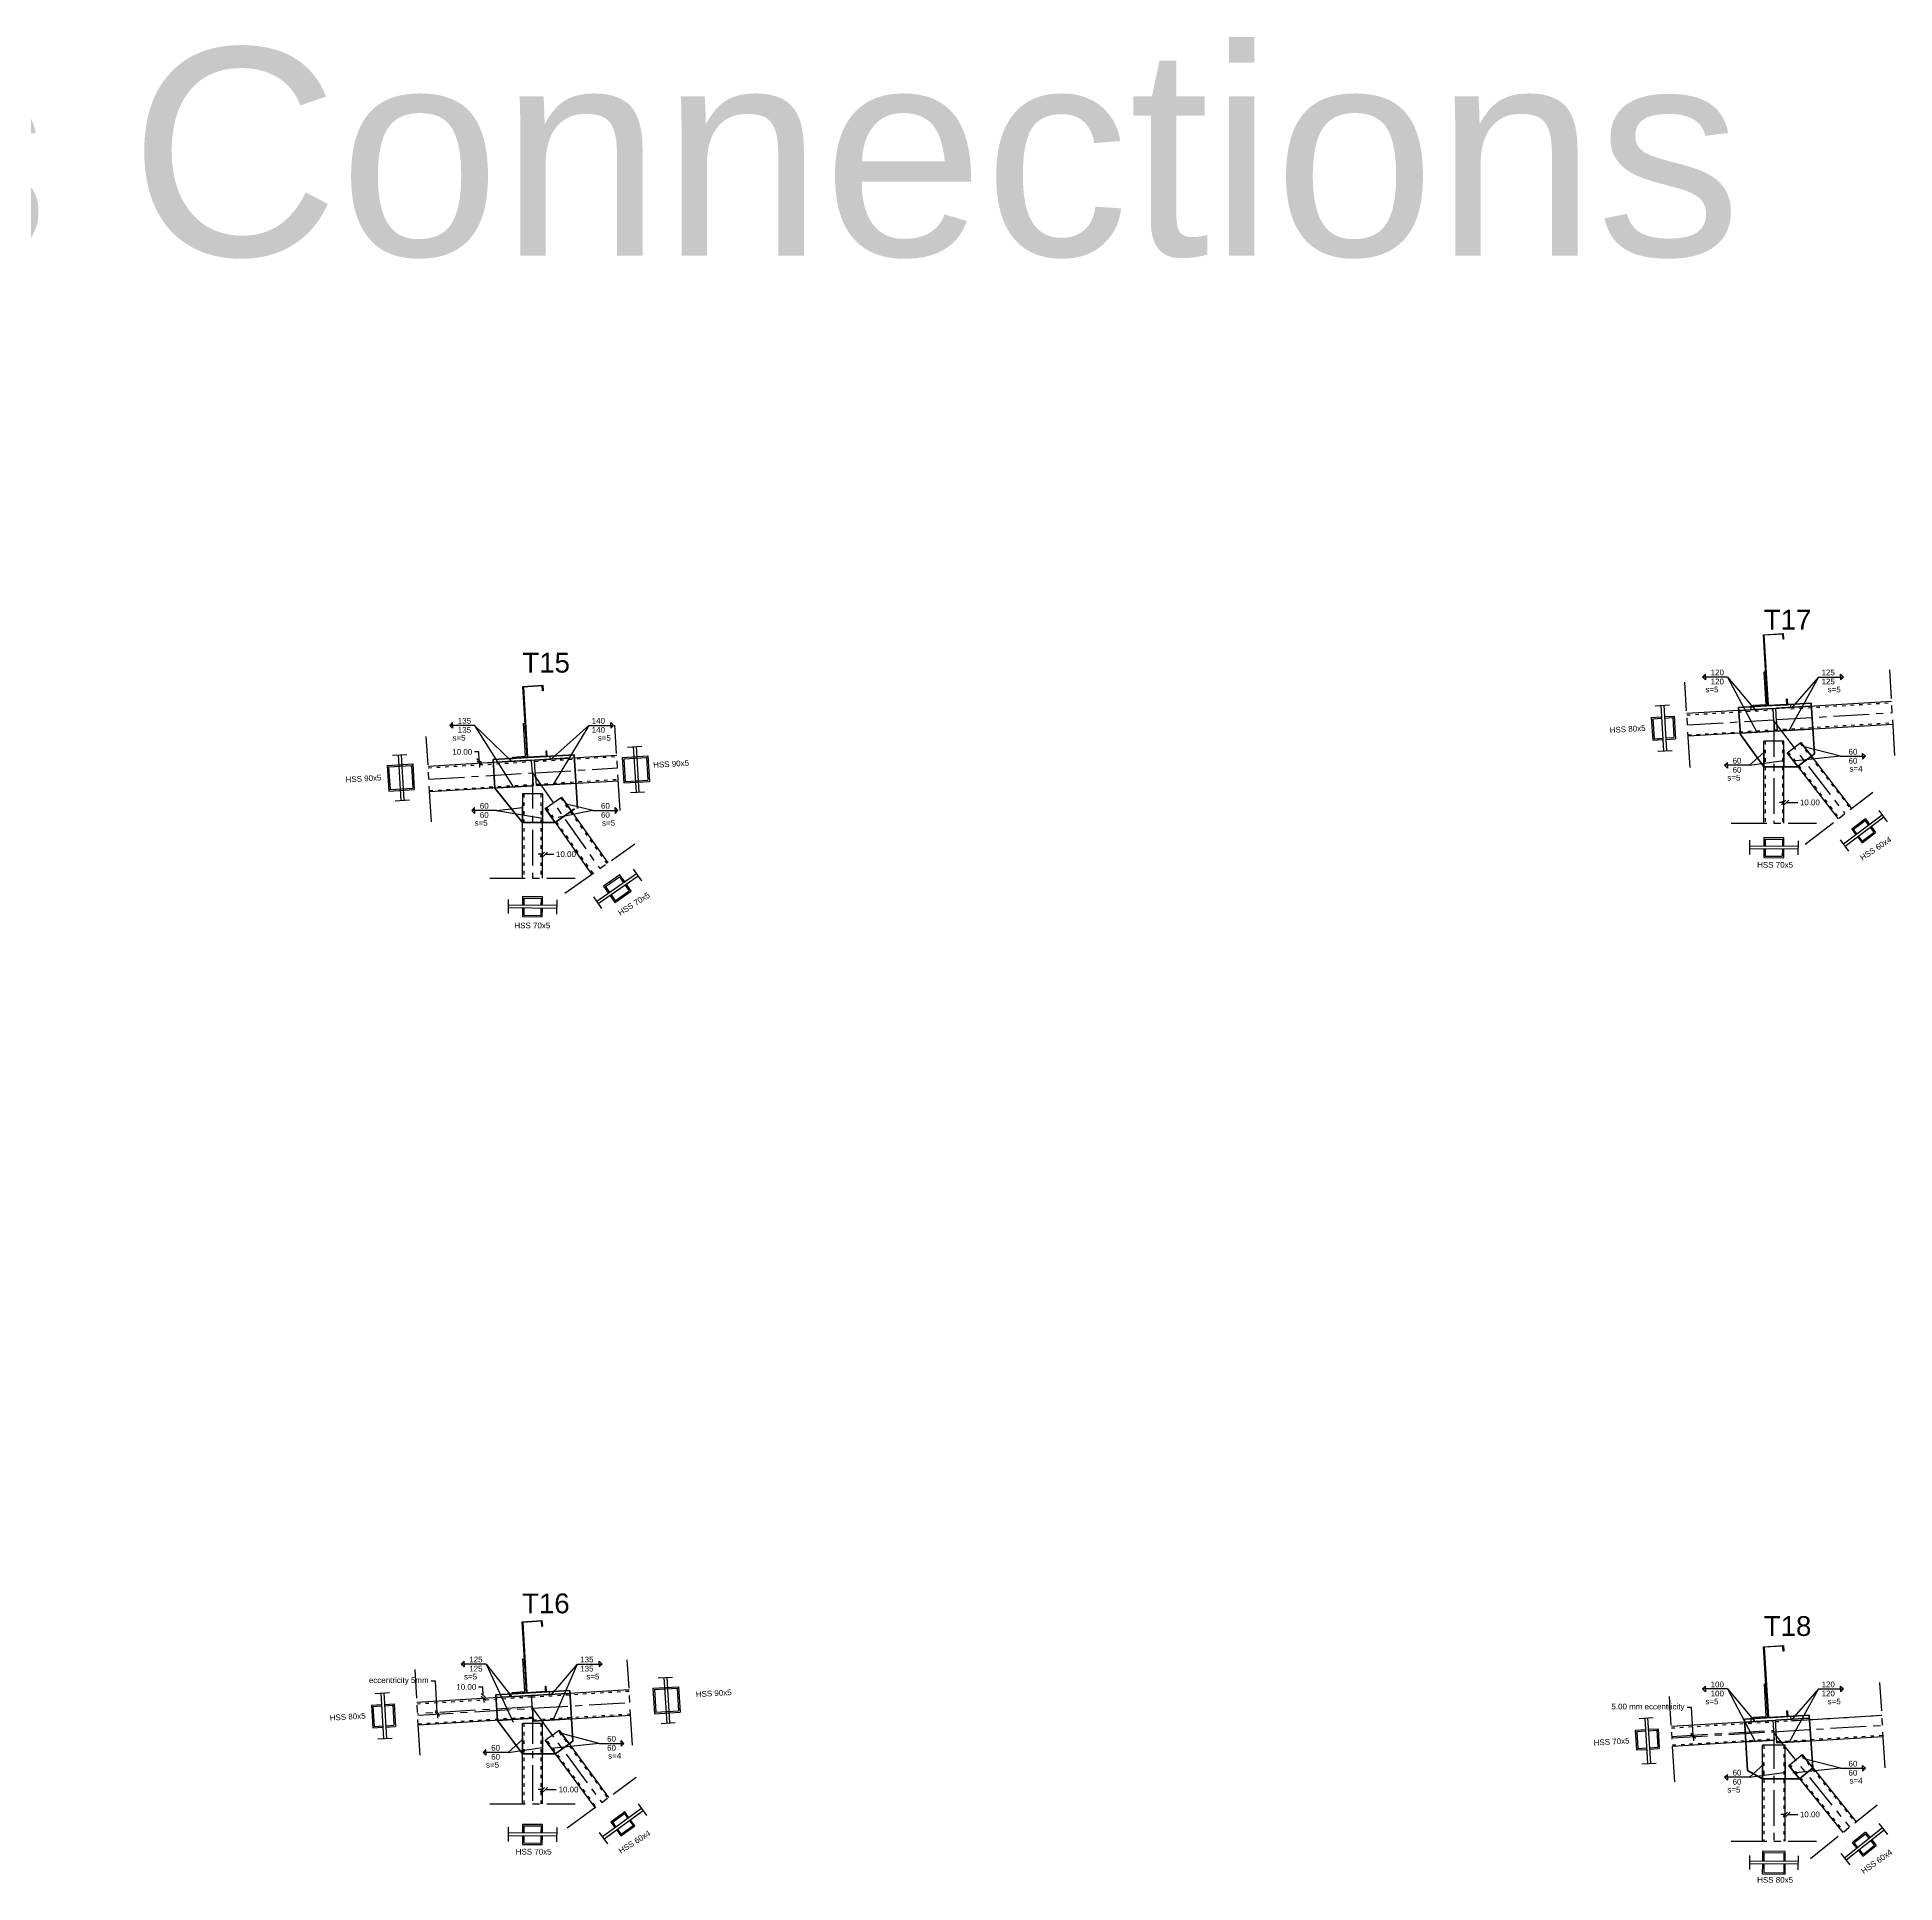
# Model space of a CAD drawing. Header units: inches. Extents: x -15 to 1885144, y -42615 to 866270.
# Drawn here: x 864893 to 871412, y 71194 to 77669 of the extents above; entities that cross this region are included whole.
import ezdxf

# ---------------------------------------------------------------- set-up
doc = ezdxf.new("R2010")
doc.units = ezdxf.units.IN
doc.header["$LTSCALE"] = 100
doc.header["$MEASUREMENT"] = 0
doc.linetypes.add('CENTER', pattern=[2, 1.25, -0.25, 0.25, -0.25])
doc.linetypes.add('dash line', pattern=[30, 12, -18])
for name, color, linetype in [('bolt', 1, 'Continuous'), ('sections', 3, 'Continuous'), ('sections Dimensions', 6, 'Continuous'), ('text', 3, 'Continuous')]:
    doc.layers.add(name, color=color, linetype=linetype)
doc.layers.add('gusset plate', color=1, linetype='Continuous', lineweight=35)
doc.layers.add('weld', color=2, linetype='Continuous', lineweight=35)
doc.styles.get("Standard").update_dxf_attribs({"font": 'arial.ttf'})
doc.dimstyles.new('connections', dxfattribs={"dimtxt": 20, "dimasz": 15, "dimexe": 0.0625, "dimexo": 0.0625, "dimgap": 10, "dimtad": 0, "dimtih": 1, "dimtoh": 1, "dimzin": 0, "dimdsep": 46, "dimtxsty": 'Standard', "dimblk": 'OBLIQUE', "dimcen": 0.09, "dimse1": 1, "dimse2": 1, "dimclrd": 256, "dimclre": 256, "dimclrt": 256, "dimadec": 0, "dimazin": 0, "dimtfac": 1, "dimtofl": 0, "dimtmove": 0, "dimatfit": 3, "dimfxl": 1, "dimtfillclr": 256, "dimtolj": 1, "dimtzin": 0, "dimlwe": -1, "dimarcsym": 0})

# ---------------------------------------------------------------- blocks, each defined once
blk = doc.blocks.new('_Oblique')
at = {"color": 0, "linetype": 'ByBlock', "lineweight": -2}
blk.add_line((-0.5, -0.5), (0.5, 0.5), dxfattribs=at)
blk = doc.blocks.new('*D634')
at = {"layer": 'Defpoints', "color": 0, "linetype": 'CENTER', "transparency": 16777216}
for p in [(866444.6, 75131.7), (866493.2, 75134.7), (866493.8, 75124.7)]:
    blk.add_point(p, dxfattribs=at)
at = {"layer": 'sections Dimensions', "lineweight": -2, "transparency": 16777216}
for p, q in [((866442.8, 75161.7), (866427.8, 75161.7)), ((866444.6, 75131.7), (866442.8, 75161.7)), ((866445.2, 75121.8), (866446, 75106.8))]:
    blk.add_line(p, q, dxfattribs=at)
at = {"layer": 'sections Dimensions', "linetype": 'CENTER', "lineweight": -2, "transparency": 16777216, "xscale": 15, "yscale": 15, "zscale": 15}
for p, rotation in [((866444.6, 75131.7), 273.4336303623423), ((866445.2, 75121.8), 93.43363036234233)]:
    blk.add_blockref('_Oblique', p, dxfattribs=dict(at, rotation=rotation))
at = {"layer": 'sections Dimensions', "linetype": 'CENTER', "transparency": 16777216, "insert": (866385, 75161.7), "char_height": 20, "attachment_point": 5}
blk.add_mtext('\\A1;10.00', dxfattribs=at)
blk = doc.blocks.new('*D635')
at = {"layer": 'Defpoints', "color": 0, "linetype": 'dash line', "transparency": 16777216}
for p in [(866666.2, 74963.2), (866676.2, 74963.2), (866666.2, 74802.8)]:
    blk.add_point(p, dxfattribs=at)
at = {"layer": 'sections Dimensions', "lineweight": -2, "transparency": 16777216}
for p, q in [((866666.2, 74802.8), (866651.2, 74802.8)), ((866676.2, 74802.8), (866706.2, 74802.8))]:
    blk.add_line(p, q, dxfattribs=at)
at = {"layer": 'sections Dimensions', "linetype": 'dash line', "lineweight": -2, "transparency": 16777216, "xscale": 15, "yscale": 15, "zscale": 15}
blk.add_blockref('_Oblique', (866666.2, 74802.8), dxfattribs=at)
at = {"layer": 'sections Dimensions', "linetype": 'dash line', "lineweight": -2, "transparency": 16777216, "xscale": 15, "yscale": 15, "zscale": 15, "rotation": 180}
blk.add_blockref('_Oblique', (866676.2, 74802.8), dxfattribs=at)
at = {"layer": 'sections Dimensions', "linetype": 'dash line', "transparency": 16777216, "insert": (866749, 74802.8), "char_height": 20, "attachment_point": 5}
blk.add_mtext('\\A1;10.00', dxfattribs=at)
blk = doc.blocks.new('*D637')
at = {"layer": 'Defpoints', "color": 0, "linetype": 'CENTER', "transparency": 16777216}
for p in [(866458.8, 71851), (866503.2, 71853.7), (866503.8, 71843.7)]:
    blk.add_point(p, dxfattribs=at)
at = {"layer": 'sections Dimensions', "lineweight": -2, "transparency": 16777216}
for p, q in [((866457, 71881), (866442, 71881)), ((866458.8, 71851), (866457, 71881)), ((866459.4, 71841), (866460.3, 71826.1))]:
    blk.add_line(p, q, dxfattribs=at)
at = {"layer": 'sections Dimensions', "linetype": 'CENTER', "lineweight": -2, "transparency": 16777216, "xscale": 15, "yscale": 15, "zscale": 15}
for p, rotation in [((866458.8, 71851), 273.4336535298679), ((866459.4, 71841), 93.43365352986785)]:
    blk.add_blockref('_Oblique', p, dxfattribs=dict(at, rotation=rotation))
at = {"layer": 'sections Dimensions', "linetype": 'CENTER', "transparency": 16777216, "insert": (866399.2, 71881), "char_height": 20, "attachment_point": 5}
blk.add_mtext('\\A1;10.00', dxfattribs=at)
blk = doc.blocks.new('*D636')
at = {"layer": 'Defpoints', "color": 0, "linetype": 'dash line', "transparency": 16777216}
for p in [(866666.2, 71682.4), (866676.2, 71694.4), (866666.2, 71521.2)]:
    blk.add_point(p, dxfattribs=at)
at = {"layer": 'sections Dimensions', "lineweight": -2, "transparency": 16777216}
for p, q in [((866666.2, 71521.2), (866651.2, 71521.2)), ((866676.2, 71521.2), (866715.1, 71521.2))]:
    blk.add_line(p, q, dxfattribs=at)
at = {"layer": 'sections Dimensions', "linetype": 'dash line', "lineweight": -2, "transparency": 16777216, "xscale": 15, "yscale": 15, "zscale": 15}
blk.add_blockref('_Oblique', (866666.2, 71521.2), dxfattribs=at)
at = {"layer": 'sections Dimensions', "linetype": 'dash line', "lineweight": -2, "transparency": 16777216, "xscale": 15, "yscale": 15, "zscale": 15, "rotation": 180}
blk.add_blockref('_Oblique', (866676.2, 71521.2), dxfattribs=at)
at = {"layer": 'sections Dimensions', "linetype": 'dash line', "transparency": 16777216, "insert": (866757.9, 71521.2), "char_height": 20, "attachment_point": 5}
blk.add_mtext('\\A1;10.00', dxfattribs=at)
blk = doc.blocks.new('*D639')
at = {"layer": 'Defpoints', "color": 0, "linetype": 'dash line', "transparency": 16777216}
for p in [(866292.5, 71790.9), (866292.8, 71786), (866297.3, 71791.2)]:
    blk.add_point(p, dxfattribs=at)
at = {"layer": 'sections Dimensions', "lineweight": -2, "transparency": 16777216}
for p, q in [((866290.7, 71902), (866275.7, 71902)), ((866297.3, 71791.2), (866290.7, 71902)), ((866297.6, 71786.2), (866298.5, 71771.3))]:
    blk.add_line(p, q, dxfattribs=at)
at = {"layer": 'sections Dimensions', "linetype": 'dash line', "lineweight": -2, "transparency": 16777216, "xscale": 15, "yscale": 15, "zscale": 15}
for p, rotation in [((866297.3, 71791.2), 273.4336238479337), ((866297.6, 71786.2), 93.43362384793369)]:
    blk.add_blockref('_Oblique', p, dxfattribs=dict(at, rotation=rotation))
at = {"layer": 'sections Dimensions', "linetype": 'dash line', "transparency": 16777216, "insert": (866162.3, 71902), "char_height": 20, "attachment_point": 5}
blk.add_mtext('\\A1;eccentricity 5mm', dxfattribs=at)
blk = doc.blocks.new('*D640')
at = {"layer": 'Defpoints', "color": 0, "linetype": 'dash line', "transparency": 16777216}
for p in [(871022.4, 75145.7), (871032.4, 75157.7), (871022.4, 74984.5)]:
    blk.add_point(p, dxfattribs=at)
at = {"layer": 'sections Dimensions', "lineweight": -2, "transparency": 16777216}
for p, q in [((871022.4, 74984.5), (871007.4, 74984.5)), ((871032.4, 74984.5), (871071.3, 74984.5))]:
    blk.add_line(p, q, dxfattribs=at)
at = {"layer": 'sections Dimensions', "linetype": 'dash line', "lineweight": -2, "transparency": 16777216, "xscale": 15, "yscale": 15, "zscale": 15}
blk.add_blockref('_Oblique', (871022.4, 74984.5), dxfattribs=at)
at = {"layer": 'sections Dimensions', "linetype": 'dash line', "lineweight": -2, "transparency": 16777216, "xscale": 15, "yscale": 15, "zscale": 15, "rotation": 180}
blk.add_blockref('_Oblique', (871032.4, 74984.5), dxfattribs=at)
at = {"layer": 'sections Dimensions', "linetype": 'dash line', "transparency": 16777216, "insert": (871114, 74984.5), "char_height": 20, "attachment_point": 5}
blk.add_mtext('\\A1;10.00', dxfattribs=at)
blk = doc.blocks.new('*D641')
at = {"layer": 'Defpoints', "color": 0, "linetype": 'dash line', "transparency": 16777216}
for p in [(871027.4, 71595.2), (871037.4, 71604.8), (871027.4, 71434)]:
    blk.add_point(p, dxfattribs=at)
at = {"layer": 'sections Dimensions', "lineweight": -2, "transparency": 16777216}
for p, q in [((871027.4, 71434), (871012.4, 71434)), ((871037.4, 71434), (871071.3, 71434))]:
    blk.add_line(p, q, dxfattribs=at)
at = {"layer": 'sections Dimensions', "linetype": 'dash line', "lineweight": -2, "transparency": 16777216, "xscale": 15, "yscale": 15, "zscale": 15}
blk.add_blockref('_Oblique', (871027.4, 71434), dxfattribs=at)
at = {"layer": 'sections Dimensions', "linetype": 'dash line', "lineweight": -2, "transparency": 16777216, "xscale": 15, "yscale": 15, "zscale": 15, "rotation": 180}
blk.add_blockref('_Oblique', (871037.4, 71434), dxfattribs=at)
at = {"layer": 'sections Dimensions', "linetype": 'dash line', "transparency": 16777216, "insert": (871114, 71434), "char_height": 20, "attachment_point": 5}
blk.add_mtext('\\A1;10.00', dxfattribs=at)
blk = doc.blocks.new('*D642')
at = {"layer": 'Defpoints', "color": 0, "linetype": 'dash line', "transparency": 16777216}
for p in [(870704, 71712.1), (870606.8, 71706.2), (870607.1, 71701.2)]:
    blk.add_point(p, dxfattribs=at)
at = {"layer": 'sections Dimensions', "lineweight": -2, "transparency": 16777216}
for p, q in [((870698.1, 71809.5), (870683.1, 71809.5)), ((870704, 71712.1), (870698.1, 71809.5)), ((870704.3, 71707.1), (870705.2, 71692.1))]:
    blk.add_line(p, q, dxfattribs=at)
at = {"layer": 'sections Dimensions', "linetype": 'dash line', "lineweight": -2, "transparency": 16777216, "xscale": 15, "yscale": 15, "zscale": 15}
for p, rotation in [((870704, 71712.1), 273.4336303618946), ((870704.3, 71707.1), 93.43363036189454)]:
    blk.add_blockref('_Oblique', p, dxfattribs=dict(at, rotation=rotation))
at = {"layer": 'sections Dimensions', "linetype": 'dash line', "transparency": 16777216, "insert": (870545.7, 71809.5), "char_height": 20, "attachment_point": 5}
blk.add_mtext('\\A1;5.00 mm eccentricity', dxfattribs=at)

msp = doc.modelspace()

# ---------------------------------------------------------------- hatches: boundary and pattern name
at = {"layer": 'bolt', "ltscale": 10}
h = msp.add_hatch(color=256, dxfattribs=at)
h.dxf.hatch_style = 1
h.paths.add_polyline_path([(870959.17, 75433.137), (870954.179, 75432.837), (870954.778, 75422.855), (870959.769, 75423.155)])
h = msp.add_hatch(color=256, dxfattribs=at)
h.dxf.hatch_style = 1
h.paths.add_polyline_path([(866605.82, 75251.621), (866600.829, 75251.322), (866601.428, 75241.34), (866606.419, 75241.639)])
h = msp.add_hatch(color=256, dxfattribs=at)
h.dxf.hatch_style = 1
h.paths.add_polyline_path([(866603.309, 71969.882), (866598.317, 71969.582), (866598.916, 71959.6), (866603.907, 71959.9)])
h = msp.add_hatch(color=256, dxfattribs=at)
h.dxf.hatch_style = 1
h.paths.add_polyline_path([(870959.767, 71882.682), (870954.776, 71882.382), (870955.375, 71872.4), (870960.366, 71872.7)])

# ---------------------------------------------------------------- linework, layer by layer
for p, q in [((870954.179, 75432.837), (870959.17, 75433.137)), ((870954.778, 75422.855), (870959.769, 75423.155)), ((866600.829, 75251.322), (866605.82, 75251.621)), ((866601.428, 75241.34), (866606.419, 75241.639)), ((866598.317, 71969.582), (866603.309, 71969.882)), ((866598.916, 71959.6), (866603.907, 71959.9)), ((870954.776, 71882.382), (870959.767, 71882.682)), ((870955.375, 71872.4), (870960.366, 71872.7))]:
    msp.add_line(p, q, dxfattribs=at)
at = {"layer": 'gusset plate'}
for p, q in [((871118.864, 75332.521), (870863.941, 75317.225)), ((870863.941, 75317.225), (870870.141, 75222.426)), ((871130.66, 75154.712), (871118.859, 75332.584)), ((866777.708, 75151.737), (866493.187, 75134.665)), ((866493.187, 75134.665), (866499.176, 75034.845)), ((866789.045, 74962.787), (866777.708, 75151.737)), ((871068.971, 75109.353), (871130.66, 75154.712)), ((866773.651, 75051.313), (866773.683, 75051.854)), ((866710.786, 74914.106), (866779.063, 74962.188)), ((866762.72, 71869.249), (866503.169, 71853.676)), ((866503.169, 71853.676), (866508.559, 71763.837)), ((866773.393, 71691.381), (866762.72, 71869.249)), ((871111.909, 71781.613), (870883.986, 71767.937)), ((866711.782, 71646.08), (866773.393, 71691.381))]:
    msp.add_line(p, q, dxfattribs=at)
at = {"layer": 'gusset plate', "linetype": 'dash line'}
for p, q in [((870952.4, 75109.353), (870870.141, 75222.426)), ((871068.971, 75109.353), (870952.4, 75109.353)), ((866499.176, 75034.845), (866596.239, 74914.106)), ((866710.786, 74914.106), (866596.239, 74914.106)), ((871111.909, 71781.613), (871124.378, 71596.977)), ((866596.239, 71646.08), (866508.559, 71763.837)), ((870883.986, 71767.937), (870894.803, 71587.649)), ((866711.782, 71646.08), (866596.239, 71646.08)), ((870947.4, 71559.312), (870894.803, 71587.649))]:
    msp.add_line(p, q, dxfattribs=at)
at = {"layer": 'gusset plate', "ltscale": 10}
for q in [(871124.378, 71596.977), (870947.4, 71559.312)]:
    msp.add_line((871077.672, 71559.312), q, dxfattribs=at)
at = {"layer": 'sections', "ltscale": 10}
for p, q in [((870950.785, 75572.886), (871020.659, 75577.078)), ((870965.758, 75323.334), (870950.785, 75572.886)), ((871018.783, 75574.962), (870952.901, 75571.009)), ((870952.901, 75571.009), (870967.635, 75325.451)), ((871019.861, 75556.994), (871018.783, 75574.962)), ((871021.857, 75557.114), (871019.861, 75556.994)), ((871020.659, 75577.078), (871021.857, 75557.114)), ((870960.468, 75328.026), (870953.58, 75442.82)), ((866597.435, 75391.37), (866667.31, 75395.562)), ((866612.408, 75141.819), (866597.435, 75391.37)), ((866665.433, 75393.446), (866599.551, 75389.493)), ((866599.551, 75389.493), (866614.285, 75143.935)), ((866666.511, 75375.478), (866665.433, 75393.446)), ((866668.507, 75375.598), (866666.511, 75375.478)), ((866667.31, 75395.562), (866668.507, 75375.598)), ((870915.548, 75325.331), (870960.468, 75328.026)), ((870915.848, 75320.34), (870915.548, 75325.331)), ((870965.758, 75323.334), (870915.848, 75320.34)), ((870983.806, 75324.417), (870965.758, 75323.334)), ((870967.635, 75325.451), (871033.516, 75329.404)), ((871032.438, 75347.371), (871034.435, 75347.491)), ((871033.516, 75329.404), (871032.438, 75347.371)), ((871034.435, 75347.491), (871035.632, 75327.527)), ((866607.118, 75146.51), (866600.23, 75261.304)), ((866679.088, 75165.855), (866681.085, 75165.975)), ((866680.166, 75147.888), (866679.088, 75165.855)), ((866681.085, 75165.975), (866682.283, 75146.011)), ((866562.199, 75143.815), (866607.118, 75146.51)), ((866562.498, 75138.824), (866562.199, 75143.815)), ((866612.408, 75141.819), (866562.498, 75138.824)), ((866630.456, 75142.902), (866612.408, 75141.819)), ((866614.285, 75143.935), (866680.166, 75147.888)), ((866594.924, 72109.631), (866664.798, 72113.823)), ((866609.897, 71860.079), (866594.924, 72109.631)), ((866662.921, 72111.707), (866597.04, 72107.754)), ((866597.04, 72107.754), (866611.773, 71862.196)), ((866663.999, 72093.739), (866662.921, 72111.707)), ((866664.798, 72113.823), (866665.996, 72093.859)), ((866665.996, 72093.859), (866663.999, 72093.739)), ((866604.606, 71864.771), (866597.719, 71979.564)), ((870951.382, 72022.431), (871021.256, 72026.623)), ((870966.355, 71772.879), (870951.382, 72022.431)), ((871019.38, 72024.507), (870953.498, 72020.554)), ((870953.498, 72020.554), (870968.232, 71774.996)), ((871020.458, 72006.539), (871019.38, 72024.507)), ((871022.454, 72006.659), (871020.458, 72006.539)), ((871021.256, 72026.623), (871022.454, 72006.659)), ((866559.687, 71862.076), (866604.606, 71864.771)), ((866559.986, 71857.085), (866559.687, 71862.076)), ((866609.897, 71860.079), (866559.986, 71857.085)), ((866627.945, 71861.162), (866609.897, 71860.079)), ((866611.773, 71862.196), (866677.655, 71866.148)), ((866676.577, 71884.116), (866678.573, 71884.236)), ((866677.655, 71866.148), (866676.577, 71884.116)), ((866678.573, 71884.236), (866679.771, 71864.272)), ((870961.065, 71777.571), (870954.177, 71892.365)), ((870916.145, 71774.876), (870961.065, 71777.571)), ((870916.445, 71769.885), (870916.145, 71774.876)), ((870966.355, 71772.879), (870916.445, 71769.885)), ((870984.403, 71773.962), (870966.355, 71772.879)), ((870968.232, 71774.996), (871034.113, 71778.948)), ((871033.035, 71796.916), (871035.032, 71797.036)), ((871034.113, 71778.948), (871033.035, 71796.916)), ((871035.032, 71797.036), (871036.229, 71777.072))]:
    msp.add_line(p, q, dxfattribs=at)
at = {"layer": 'sections', "ltscale": 0.01}
for p, q in [((870953.58, 75442.82), (870958.571, 75443.119)), ((870905.866, 75319.741), (870915.848, 75320.34)), ((870905.866, 75319.741), (870906.465, 75309.759)), ((870906.465, 75309.759), (870984.705, 75314.453)), ((870983.806, 75324.417), (871035.632, 75327.527)), ((870984.705, 75314.453), (871046.213, 75318.144)), ((871045.614, 75328.126), (871035.632, 75327.527)), ((871045.614, 75328.126), (871046.213, 75318.144)), ((866600.23, 75261.304), (866605.221, 75261.603)), ((870952.4, 75169.353), (870952.4, 75199.353)), ((871022.4, 75169.353), (871022.4, 75199.353)), ((866552.516, 75138.225), (866562.498, 75138.824)), ((866552.516, 75138.225), (866553.115, 75128.243)), ((866553.115, 75128.243), (866628.544, 75132.769)), ((866628.544, 75132.769), (866692.864, 75136.628)), ((866630.456, 75142.902), (866682.283, 75146.011)), ((866692.265, 75146.61), (866682.283, 75146.011)), ((866692.265, 75146.61), (866692.864, 75136.628)), ((866596.239, 75014.106), (866596.239, 74974.106)), ((866666.239, 75014.106), (866666.239, 74974.106)), ((866597.719, 71979.564), (866602.71, 71979.864)), ((866550.004, 71856.486), (866559.986, 71857.085)), ((866550.004, 71856.486), (866550.603, 71846.504)), ((866550.603, 71846.504), (866690.352, 71854.889)), ((866627.945, 71861.162), (866679.771, 71864.272)), ((866689.753, 71864.871), (866679.771, 71864.272)), ((866689.753, 71864.871), (866690.352, 71854.889)), ((870954.177, 71892.365), (870959.168, 71892.664)), ((870984.403, 71773.962), (871036.229, 71777.072)), ((871046.211, 71777.671), (871036.229, 71777.072)), ((871046.211, 71777.671), (871046.81, 71767.689)), ((866596.239, 71706.08), (866596.239, 71753.28)), ((866666.239, 71706.08), (866666.239, 71753.28)), ((870906.463, 71769.286), (870916.445, 71769.885)), ((870906.463, 71769.286), (870907.062, 71759.304)), ((870907.062, 71759.304), (871046.81, 71767.689)), ((870947.4, 71619.312), (870947.4, 71676.38)), ((871027.4, 71619.312), (871027.4, 71676.38))]:
    msp.add_line(p, q, dxfattribs=at)
at = {"layer": 'sections', "linetype": 'CENTER'}
for p, q in [((871412.114, 75149.756), (871394.147, 75449.218)), ((870693.405, 75106.634), (870675.437, 75406.095)), ((870571.016, 75323.601), (870620.926, 75326.596)), ((870987.4, 75269.534), (870984.705, 75314.453)), ((870997.382, 75270.133), (870994.687, 75315.052)), ((870997.082, 75275.124), (871403.131, 75299.487)), ((866938.636, 74956.024), (866920.669, 75255.485)), ((870557.54, 75282.748), (870562.331, 75202.891)), ((870562.831, 75278.056), (870567.023, 75208.182)), ((870632.705, 75282.248), (870636.897, 75212.374)), ((870637.396, 75287.539), (870642.188, 75207.683)), ((870684.421, 75256.364), (870987.1, 75274.525)), ((870987.4, 75269.534), (870987.4, 74911.797)), ((870987.4, 75269.534), (871236.79, 74945.326)), ((870987.4, 75269.534), (870989.496, 75234.597)), ((870997.382, 75270.133), (870999.478, 75235.196)), ((866276.813, 74916.314), (866258.845, 75215.776)), ((866965.324, 75178.795), (867015.234, 75181.789)), ((870580.595, 75163.942), (870630.506, 75166.937)), ((866121.422, 75114.069), (866126.812, 75024.231)), ((866126.712, 75109.378), (866131.503, 75029.521)), ((866140.188, 75150.231), (866190.098, 75153.226)), ((866206.568, 75114.169), (866211.36, 75034.313)), ((866211.26, 75119.46), (866216.65, 75029.621)), ((866631.239, 75087.85), (866628.544, 75132.769)), ((866641.221, 75088.448), (866638.526, 75133.368)), ((866641.221, 75088.448), (866929.652, 75105.754)), ((866946.558, 75142.633), (866951.948, 75052.794)), ((866951.848, 75137.941), (866956.64, 75058.085)), ((867031.705, 75142.733), (867036.496, 75062.876)), ((867036.396, 75148.023), (867041.787, 75058.185)), ((866267.829, 75066.045), (866631.239, 75087.85)), ((866631.239, 75087.85), (866631.239, 74718.973)), ((866631.239, 75087.85), (866867.454, 74752.424)), ((866631.239, 75087.85), (866633.934, 75042.93)), ((866641.221, 75088.448), (866643.916, 75043.529)), ((866149.767, 74990.572), (866199.678, 74993.567)), ((866974.904, 75019.136), (867024.814, 75022.13)), ((871097.289, 74838.017), (871335.076, 75020.93)), ((870837.4, 74911.797), (871137.4, 74911.797)), ((871355.456, 74956.234), (871385.577, 74916.394)), ((866744.813, 74666.057), (866990.095, 74838.79)), ((870902.569, 74851.605), (870902.153, 74801.663)), ((871072.563, 74850.187), (871072.147, 74800.245)), ((871219.851, 74853.711), (871249.971, 74813.871)), ((866481.239, 74718.973), (866781.239, 74718.973)), ((866985.228, 74750.479), (867013.643, 74709.406)), ((866546.408, 74644.322), (866545.992, 74594.379)), ((866716.402, 74642.904), (866715.986, 74592.961)), ((866845.424, 74653.76), (866873.839, 74612.687)), ((866982.142, 71677.045), (866964.175, 71976.507)), ((866237.142, 71642.363), (866219.175, 71941.825)), ((867072.9, 71912.878), (867122.81, 71915.872)), ((866079.531, 71858.284), (866129.441, 71861.279)), ((866631.239, 71806.261), (866628.544, 71851.18)), ((867054.134, 71876.716), (867059.524, 71786.877)), ((867059.424, 71872.024), (867064.216, 71792.168)), ((867139.281, 71876.815), (867144.072, 71796.959)), ((867143.972, 71882.106), (867149.363, 71792.267)), ((870639.605, 71547.906), (870621.638, 71847.367)), ((871377.955, 71597.216), (871359.987, 71896.677)), ((866066.055, 71817.431), (866070.846, 71737.574)), ((866071.345, 71812.739), (866075.538, 71742.865)), ((866141.22, 71816.932), (866145.412, 71747.057)), ((866145.911, 71822.222), (866150.703, 71742.366)), ((866630.939, 71811.252), (866228.458, 71787.103)), ((866228.757, 71782.112), (866631.239, 71806.261)), ((866631.239, 71806.261), (866973.159, 71826.776)), ((866631.239, 71806.261), (866631.239, 71470.874)), ((866631.239, 71806.261), (866874.321, 71475.669)), ((866631.239, 71806.261), (866633.934, 71761.342)), ((870514.658, 71770.869), (870564.568, 71773.864)), ((867082.48, 71753.219), (867132.39, 71756.213)), ((870501.182, 71730.016), (870505.375, 71660.141)), ((870506.473, 71725.324), (870510.066, 71665.432)), ((870576.347, 71729.517), (870579.941, 71669.624)), ((870581.039, 71734.807), (870585.231, 71664.933)), ((870630.023, 71707.618), (870986.765, 71729.023)), ((870630.322, 71702.627), (870987.101, 71724.034)), ((870987.101, 71724.034), (871368.971, 71746.946)), ((870987.399, 71719.043), (871253.107, 71389.559)), ((870987.4, 71719.043), (870987.4, 71339.819)), ((870997.61, 71684.593), (870992.837, 71764.45)), ((870992.905, 71712.216), (870992.906, 71712.197)), ((866089.11, 71698.625), (866139.02, 71701.62)), ((870524.237, 71611.21), (870574.148, 71614.205)), ((866753.473, 71386.811), (866995.169, 71564.528)), ((866481.239, 71470.874), (866781.239, 71470.874)), ((867002.716, 71470.607), (867031.966, 71430.124)), ((871116.105, 71279.076), (871349.631, 71467.4)), ((866546.408, 71389.324), (866545.992, 71339.382)), ((866716.402, 71387.906), (866715.986, 71337.964)), ((871355.857, 71402.273), (871386.884, 71363.136)), ((866864.92, 71371.046), (866894.17, 71330.563)), ((870837.4, 71339.819), (871137.4, 71339.819)), ((870902.569, 71290.345), (870902.153, 71240.402)), ((871072.563, 71288.927), (871072.147, 71238.985)), ((871222.64, 71296.664), (871253.667, 71257.527))]:
    msp.add_line(p, q, dxfattribs=at)
at = {"layer": 'sections'}
for p, q in [((870590.98, 75324.799), (870600.559, 75165.14)), ((870600.962, 75325.398), (870610.542, 75165.739)), ((870984.705, 75314.453), (870682.025, 75296.292)), ((870994.687, 75315.052), (871400.735, 75339.415)), ((870557.54, 75282.748), (870593.374, 75284.898)), ((870562.831, 75278.056), (870593.673, 75279.907)), ((870603.356, 75285.496), (870637.396, 75287.539)), ((870603.656, 75280.505), (870632.705, 75282.248)), ((870989.496, 75234.597), (870686.817, 75216.436)), ((870989.795, 75234.615), (871405.526, 75259.559)), ((866985.288, 75179.993), (866994.868, 75020.334)), ((866995.27, 75180.592), (867004.85, 75020.933)), ((870562.331, 75202.891), (870598.165, 75205.041)), ((870567.023, 75208.182), (870597.866, 75210.032)), ((870607.848, 75210.631), (870636.897, 75212.374)), ((870608.147, 75205.64), (870642.188, 75207.683)), ((871022.4, 75199.353), (870952.4, 75199.353)), ((871034.813, 75158.693), (871082.37, 75195.276)), ((871082.37, 75195.276), (871260.569, 74963.618)), ((866121.422, 75114.069), (866211.26, 75119.46)), ((866126.712, 75109.378), (866206.568, 75114.169)), ((866160.152, 75151.429), (866169.732, 74991.77)), ((866170.134, 75152.028), (866179.714, 74992.369)), ((866628.544, 75132.769), (866265.134, 75110.964)), ((866638.526, 75133.368), (866926.957, 75150.674)), ((866946.558, 75142.633), (867036.396, 75148.023)), ((866951.848, 75137.941), (867031.705, 75142.733)), ((870952.4, 74911.797), (870952.4, 75145.689)), ((871022.4, 74911.797), (871022.4, 75145.689)), ((871034.813, 75158.693), (871213.012, 74927.035)), ((866131.503, 75029.521), (866211.36, 75034.313)), ((866633.934, 75042.93), (866270.524, 75021.126)), ((866643.916, 75043.529), (866932.348, 75060.835)), ((866951.948, 75052.794), (867041.787, 75058.185)), ((866956.64, 75058.085), (867036.496, 75062.876)), ((866126.812, 75024.231), (866216.65, 75029.621)), ((866666.239, 75014.106), (866596.239, 75014.106)), ((866596.239, 74718.973), (866596.239, 74974.106)), ((866666.239, 74718.973), (866666.239, 74974.106)), ((866676.239, 74963.162), (866733.471, 75003.467)), ((866738.465, 74996.375), (866896.07, 74772.576)), ((866681.233, 74956.071), (866838.838, 74732.271)), ((871367.501, 74940.303), (871231.895, 74837.779)), ((871373.532, 74932.326), (871237.926, 74829.802)), ((871308.552, 74927.075), (871260.691, 74890.891)), ((871266.294, 74890.112), (871307.768, 74921.468)), ((871283.791, 74907.874), (871283.859, 74907.78)), ((870952.651, 74861.216), (870952.401, 74831.175)), ((871022.649, 74860.632), (870952.651, 74861.216)), ((870957.609, 74856.174), (870957.401, 74831.142)), ((870957.609, 74856.174), (871017.607, 74855.674)), ((871017.607, 74855.674), (871017.399, 74830.708)), ((871022.399, 74830.675), (871022.649, 74860.632)), ((871241.711, 74877.336), (871241.715, 74877.33)), ((871260.691, 74890.891), (871275.793, 74870.915)), ((871266.294, 74890.112), (871278.975, 74873.34)), ((871281.824, 74862.939), (871296.876, 74843.03)), ((871285.005, 74865.363), (871297.654, 74848.633)), ((871296.876, 74843.03), (871344.736, 74879.214)), ((871297.654, 74848.633), (871339.128, 74879.989)), ((871072.313, 74820.216), (870902.319, 74821.634)), ((871072.397, 74830.216), (870902.403, 74831.634)), ((870952.317, 74821.175), (870952.068, 74791.218)), ((870952.068, 74791.218), (871022.065, 74790.635)), ((870957.317, 74821.142), (870957.109, 74796.176)), ((870957.109, 74796.176), (871017.107, 74795.676)), ((871017.315, 74820.708), (871017.107, 74795.676)), ((871022.065, 74790.635), (871022.315, 74820.675)), ((866996.591, 74734.055), (866856.787, 74637.335)), ((867002.28, 74725.831), (866862.476, 74629.111)), ((866938.404, 74730.279), (866880.838, 74690.453)), ((866887.794, 74689.186), (866937.137, 74723.322)), ((866937.137, 74723.322), (866951.341, 74702.79)), ((866955.448, 74705.642), (866938.404, 74730.279)), ((866596.49, 74653.932), (866596.24, 74623.891)), ((866666.488, 74653.348), (866596.49, 74653.932)), ((866601.449, 74648.89), (866601.24, 74623.858)), ((866601.449, 74648.89), (866661.446, 74648.39)), ((866661.446, 74648.39), (866661.238, 74623.424)), ((866666.238, 74623.391), (866666.488, 74653.348)), ((866880.838, 74690.453), (866897.929, 74665.748)), ((866887.794, 74689.186), (866902.037, 74668.599)), ((866903.619, 74657.524), (866920.663, 74632.887)), ((866907.726, 74660.375), (866921.93, 74639.843)), ((866920.663, 74632.887), (866978.229, 74672.712)), ((866921.93, 74639.843), (866971.273, 74673.98)), ((866957.031, 74694.566), (866971.273, 74673.98)), ((866978.229, 74672.712), (866961.138, 74697.418)), ((866716.152, 74612.933), (866546.158, 74614.351)), ((866716.236, 74622.932), (866546.242, 74624.35)), ((866596.156, 74613.892), (866595.907, 74583.935)), ((866595.907, 74583.935), (866665.904, 74583.351)), ((866601.156, 74613.858), (866600.948, 74588.893)), ((866600.948, 74588.893), (866660.946, 74588.392)), ((866661.155, 74613.425), (866660.946, 74588.392)), ((866665.904, 74583.351), (866666.154, 74613.391)), ((867092.864, 71914.075), (867102.444, 71754.416)), ((867102.846, 71914.674), (867112.426, 71755.015)), ((866099.495, 71859.482), (866109.074, 71699.823)), ((866109.477, 71860.081), (866119.056, 71700.422)), ((866628.544, 71851.18), (866226.062, 71827.031)), ((866628.544, 71851.18), (866970.463, 71871.695)), ((867054.134, 71876.716), (867143.972, 71882.106)), ((867059.424, 71872.024), (867139.281, 71876.815)), ((866066.055, 71817.431), (866101.889, 71819.581)), ((866071.345, 71812.739), (866102.188, 71814.59)), ((866111.871, 71820.18), (866145.911, 71822.222)), ((866112.17, 71815.189), (866141.22, 71816.932)), ((866633.934, 71761.342), (866975.854, 71781.857)), ((867059.524, 71786.877), (867149.363, 71792.267)), ((867064.216, 71792.168), (867144.072, 71796.959)), ((870544.604, 71772.666), (870554.184, 71613.007)), ((871047.392, 71762.715), (871366.875, 71781.884)), ((866070.846, 71737.574), (866106.68, 71739.725)), ((866075.538, 71742.865), (866106.381, 71744.716)), ((866116.363, 71745.314), (866145.412, 71747.057)), ((866116.662, 71740.323), (866150.703, 71742.366)), ((866633.335, 71771.324), (866230.854, 71747.175)), ((866666.239, 71753.28), (866596.239, 71753.28)), ((866676.239, 71694.419), (866724.578, 71729.962)), ((866724.578, 71729.962), (866898.491, 71493.441)), ((870501.182, 71730.016), (870537.016, 71732.166)), ((870506.473, 71725.324), (870537.316, 71727.175)), ((870534.622, 71772.067), (870544.202, 71612.408)), ((870546.998, 71732.765), (870581.039, 71734.807)), ((870547.298, 71727.774), (870576.347, 71729.517)), ((870984.406, 71763.944), (870627.926, 71742.556)), ((866596.239, 71470.874), (866596.239, 71682.416)), ((866666.239, 71470.874), (866666.239, 71682.416)), ((866687.948, 71678.495), (866850.151, 71457.898)), ((870505.375, 71660.141), (870541.209, 71662.291)), ((870510.066, 71665.432), (870540.909, 71667.282)), ((870550.891, 71667.881), (870579.941, 71669.624)), ((870551.191, 71662.89), (870585.231, 71664.933)), ((870988.469, 71694.062), (870632.119, 71672.681)), ((871027.4, 71676.38), (870947.4, 71676.38)), ((870997.61, 71684.593), (871371.367, 71707.018)), ((871040.008, 71606.017), (871086.713, 71643.682)), ((871086.713, 71643.682), (871276.459, 71408.392)), ((870947.4, 71339.819), (870947.4, 71595.199)), ((871027.4, 71339.819), (871027.4, 71595.199)), ((871040.008, 71606.017), (871229.754, 71370.727)), ((867014.413, 71454.418), (866876.617, 71354.857)), ((866596.49, 71398.935), (866596.24, 71368.894)), ((866666.488, 71398.351), (866596.49, 71398.935)), ((866601.449, 71393.893), (866601.24, 71368.861)), ((866601.449, 71393.893), (866661.446, 71393.393)), ((866661.446, 71393.393), (866661.238, 71368.427)), ((866666.238, 71368.394), (866666.488, 71398.351)), ((867020.269, 71446.312), (866882.473, 71346.752)), ((866955.19, 71442.471), (866906.557, 71407.332)), ((866906.557, 71407.332), (866921.222, 71387.034)), ((866909.795, 71409.68), (866909.799, 71409.675)), ((866912.142, 71406.433), (866954.285, 71436.882)), ((866912.142, 71406.433), (866924.456, 71389.389)), ((866941.696, 71358.699), (866990.329, 71393.837)), ((866942.595, 71364.283), (866984.739, 71394.733)), ((866951.875, 71440.218), (866951.943, 71440.124)), ((866954.285, 71436.882), (866966.496, 71419.981)), ((866969.807, 71422.241), (866955.19, 71442.471)), ((866972.353, 71411.876), (866984.739, 71394.733)), ((866990.329, 71393.837), (866975.664, 71414.135)), ((871368.264, 71386.623), (871235.047, 71281.014)), ((866716.152, 71357.935), (866546.158, 71359.353)), ((866716.236, 71367.935), (866546.242, 71369.353)), ((866596.156, 71358.895), (866595.907, 71328.937)), ((866595.907, 71328.937), (866665.904, 71328.354)), ((866601.156, 71358.861), (866600.948, 71333.896)), ((866600.948, 71333.896), (866660.946, 71333.395)), ((866661.155, 71358.427), (866660.946, 71333.395)), ((866665.904, 71328.354), (866666.154, 71358.394)), ((866927.079, 71378.929), (866941.696, 71358.699)), ((866930.312, 71381.284), (866942.595, 71364.283)), ((871374.476, 71378.786), (871241.26, 71273.177)), ((871243.953, 71320.785), (871243.957, 71320.78)), ((871309.634, 71372.045), (871262.616, 71334.772)), ((871262.616, 71334.772), (871278.173, 71315.149)), ((871268.236, 71334.122), (871308.979, 71366.422)), ((871268.236, 71334.122), (871281.298, 71317.645)), ((871285.32, 71352.281), (871285.39, 71352.189)), ((871299.89, 71287.754), (871346.907, 71325.028)), ((871300.54, 71293.374), (871341.283, 71325.673)), ((871072.313, 71258.956), (870902.319, 71260.374)), ((871072.397, 71268.956), (870902.403, 71270.373)), ((870947.317, 71259.915), (870947.093, 71224.999)), ((870947.693, 71304.997), (870947.401, 71269.998)), ((871027.576, 71304.33), (870947.693, 71304.997)), ((870952.317, 71259.882), (870952.068, 71229.958)), ((870952.651, 71299.955), (870952.401, 71269.881)), ((870952.651, 71299.955), (871022.649, 71299.371)), ((871022.316, 71259.448), (871022.065, 71229.374)), ((871022.649, 71299.371), (871022.399, 71269.448)), ((871027.1, 71224.332), (871027.315, 71259.415)), ((871027.399, 71269.414), (871027.576, 71304.33)), ((871284.385, 71307.312), (871299.89, 71287.754)), ((871287.51, 71309.809), (871300.54, 71293.374)), ((870947.093, 71224.999), (871027.1, 71224.332)), ((870952.068, 71229.958), (871022.065, 71229.374))]:
    msp.add_line(p, q, dxfattribs=at)
at = {"layer": 'sections', "linetype": 'dash line', "ltscale": 0.01}
for p, q in [((870682.324, 75291.305), (870985.004, 75309.462)), ((871047.392, 75313.206), (871401.034, 75334.425)), ((870686.517, 75221.431), (870989.197, 75239.588)), ((870989.626, 75239.614), (871405.227, 75264.551)), ((870957.4, 75199.353), (870957.4, 74911.797)), ((871017.4, 75199.353), (871017.4, 74911.797)), ((871079.2, 75192.837), (871257.399, 74961.179)), ((866265.433, 75105.978), (866628.843, 75127.778)), ((866638.825, 75128.377), (866927.257, 75145.683)), ((871037.983, 75161.132), (871216.182, 74929.474)), ((866270.224, 75026.122), (866633.635, 75047.921)), ((866643.617, 75048.52), (866932.048, 75065.827)), ((866601.239, 75014.106), (866601.239, 74718.973)), ((866661.239, 75014.106), (866661.239, 74718.973)), ((866729.383, 75000.588), (866891.982, 74769.697)), ((866680.327, 74966.041), (866842.926, 74735.15)), ((866226.361, 71822.046), (866628.843, 71846.189)), ((866628.843, 71846.189), (866970.763, 71866.705)), ((866230.554, 71752.171), (866633.036, 71776.315)), ((866633.765, 71766.341), (866975.554, 71786.849)), ((870993.118, 71759.458), (871366.875, 71781.884)), ((866601.239, 71753.28), (866601.239, 71470.874)), ((866661.239, 71753.28), (866661.239, 71470.874)), ((866725.384, 71722.114), (866895.268, 71491.071)), ((870628.226, 71737.569), (870984.706, 71758.953)), ((870997.31, 71689.584), (871371.067, 71712.01)), ((866683.49, 71691.31), (866853.374, 71460.267)), ((870631.819, 71677.677), (870988.299, 71699.061)), ((870952.4, 71676.38), (870952.4, 71339.819)), ((871022.4, 71675.642), (871022.4, 71339.819)), ((871043.121, 71608.528), (871232.868, 71373.238)), ((871085.205, 71639.18), (871273.345, 71405.881))]:
    msp.add_line(p, q, dxfattribs=at)
at = {"layer": 'sections', "linetype": 'dash line'}
for p, q in [((871320.432, 74904.717), (871307.768, 74921.468)), ((871308.552, 74927.075), (871323.629, 74907.133)), ((871339.128, 74879.989), (871326.463, 74896.74)), ((871329.659, 74899.156), (871344.736, 74879.214)), ((866633.335, 71771.324), (866628.544, 71851.18)), ((870984.406, 71763.944), (870988.599, 71694.07)), ((871322.025, 71349.966), (871308.979, 71366.422)), ((871309.634, 71372.045), (871325.164, 71352.455)), ((871341.283, 71325.673), (871328.237, 71342.13)), ((871331.377, 71344.619), (871346.907, 71325.028))]:
    msp.add_line(p, q, dxfattribs=at)
at = {"layer": 'sections Dimensions'}
for p, q in [((870737.469, 75424.563), (870747.469, 75434.563)), ((870824.896, 75424.563), (870737.469, 75424.563)), ((870737.469, 75424.563), (870747.469, 75414.563)), ((870747.469, 75424.563), (870747.469, 75434.563)), ((870747.469, 75424.563), (870747.469, 75414.563)), ((870824.896, 75424.563), (870920.799, 75310.619)), ((870824.896, 75424.563), (870927.462, 75230.875)), ((871144.514, 75424.563), (871041.148, 75237.696)), ((871144.514, 75424.563), (871052.002, 75318.491)), ((871144.514, 75424.563), (871231.941, 75424.563)), ((871231.941, 75424.563), (871221.941, 75434.563)), ((871221.941, 75424.563), (871221.941, 75434.563)), ((871231.941, 75424.563), (871221.941, 75414.563)), ((871221.941, 75424.563), (871221.941, 75414.563)), ((870924.812, 75305.851), (870924.812, 75305.851)), ((871047.392, 75313.206), (871047.392, 75313.205)), ((866340.996, 75254.795), (866350.996, 75264.795)), ((866428.423, 75254.795), (866340.996, 75254.795)), ((866340.996, 75254.795), (866350.996, 75244.795)), ((866350.996, 75254.795), (866350.996, 75264.795)), ((866350.996, 75254.795), (866350.996, 75244.795)), ((866428.423, 75254.795), (866558.669, 75128.576)), ((866428.423, 75254.795), (866564.06, 75038.738)), ((866828.664, 75254.795), (866698.418, 75136.961)), ((866828.664, 75254.795), (866703.808, 75047.123)), ((866828.664, 75254.795), (866916.091, 75254.795)), ((866916.091, 75254.795), (866906.091, 75264.795)), ((866906.091, 75254.795), (866906.091, 75264.795)), ((866916.091, 75254.795), (866906.091, 75244.795)), ((866906.091, 75254.795), (866906.091, 75244.795)), ((870814.389, 75114.946), (870824.389, 75124.946)), ((870901.816, 75114.946), (870814.389, 75114.946)), ((870814.389, 75114.946), (870824.389, 75104.946)), ((870824.389, 75114.946), (870824.389, 75124.946)), ((870824.389, 75114.946), (870824.389, 75104.946)), ((871221.133, 75146.543), (871308.56, 75146.543)), ((871308.56, 75146.543), (871298.56, 75156.543)), ((871298.56, 75146.543), (871298.56, 75156.543)), ((871308.56, 75146.543), (871298.56, 75136.543)), ((871298.56, 75146.543), (871298.56, 75136.543)), ((866505.655, 74956.228), (866596.239, 74967.249)), ((866843.589, 74956.228), (866750.745, 74978.939)), ((866418.228, 74956.228), (866428.228, 74966.228)), ((866505.655, 74956.228), (866418.228, 74956.228)), ((866418.228, 74956.228), (866428.228, 74946.228)), ((866428.228, 74956.228), (866428.228, 74966.228)), ((866428.228, 74956.228), (866428.228, 74946.228)), ((866505.655, 74956.228), (866666.239, 74929.798)), ((866843.589, 74956.228), (866931.016, 74956.228)), ((866931.016, 74956.228), (866921.016, 74966.228)), ((866921.016, 74956.228), (866921.016, 74966.228)), ((866931.016, 74956.228), (866921.016, 74946.228)), ((866921.016, 74956.228), (866921.016, 74946.228)), ((866381.308, 71961.29), (866391.308, 71971.29)), ((866391.308, 71961.29), (866391.308, 71971.29)), ((866875.78, 71961.29), (866865.78, 71971.29)), ((866865.78, 71961.29), (866865.78, 71971.29)), ((866468.735, 71961.29), (866381.308, 71961.29)), ((866381.308, 71961.29), (866391.308, 71951.29)), ((866391.308, 71961.29), (866391.308, 71951.29)), ((866468.735, 71961.29), (866558.669, 71846.988)), ((866468.735, 71961.29), (866564.06, 71757.149)), ((866788.353, 71961.29), (866698.418, 71855.373)), ((866788.353, 71961.29), (866703.808, 71765.534)), ((866788.353, 71961.29), (866875.78, 71961.29)), ((866875.78, 71961.29), (866865.78, 71951.29)), ((866865.78, 71961.29), (866865.78, 71951.29)), ((870737.469, 71874.072), (870747.469, 71884.072)), ((870824.896, 71874.072), (870737.469, 71874.072)), ((870737.469, 71874.072), (870747.469, 71864.072)), ((870747.469, 71874.072), (870747.469, 71884.072)), ((870747.469, 71874.072), (870747.469, 71864.072)), ((870824.896, 71874.072), (870920.799, 71760.128)), ((870824.896, 71874.072), (870922.321, 71690.093)), ((871144.514, 71874.072), (871041.148, 71687.205)), ((871144.514, 71874.072), (871052.002, 71768)), ((871144.514, 71874.072), (871231.941, 71874.072)), ((871231.941, 71874.072), (871221.941, 71884.072)), ((871221.941, 71874.072), (871221.941, 71884.072)), ((871231.941, 71874.072), (871221.941, 71864.072)), ((871221.941, 71874.072), (871221.941, 71864.072)), ((870924.812, 71755.361), (870924.812, 71755.36)), ((871047.392, 71762.715), (871047.392, 71762.715)), ((866458.228, 71651.673), (866468.228, 71661.673)), ((866545.655, 71651.673), (866458.228, 71651.673)), ((866458.228, 71651.673), (866468.228, 71641.673)), ((866468.228, 71651.673), (866468.228, 71661.673)), ((866468.228, 71651.673), (866468.228, 71641.673)), ((866864.972, 71683.27), (866952.399, 71683.27)), ((866952.399, 71683.27), (866942.399, 71693.27)), ((866942.399, 71683.27), (866942.399, 71693.27)), ((866952.399, 71683.27), (866942.399, 71673.27)), ((866942.399, 71683.27), (866942.399, 71673.27)), ((871221.133, 71596.052), (871308.56, 71596.052)), ((871308.56, 71596.052), (871298.56, 71606.052)), ((871298.56, 71596.052), (871298.56, 71606.052)), ((871308.56, 71596.052), (871298.56, 71586.052)), ((871298.56, 71596.052), (871298.56, 71586.052)), ((870814.389, 71564.455), (870824.389, 71574.455)), ((870901.816, 71564.455), (870814.389, 71564.455)), ((870814.389, 71564.455), (870824.389, 71554.455)), ((870824.389, 71564.455), (870824.389, 71574.455)), ((870824.389, 71564.455), (870824.389, 71554.455))]:
    msp.add_line(p, q, dxfattribs=at)
at = {"layer": 'sections Dimensions', "linetype": 'dash line'}
for p, q in [((871221.133, 75146.543), (871089.602, 75181.181)), ((870901.816, 75114.946), (870952.4, 75160.271)), ((870901.816, 75114.946), (871022.4, 75131.872)), ((871221.133, 75146.543), (871053.68, 75128.751)), ((866864.972, 71683.27), (866733.441, 71717.908)), ((866545.655, 71651.673), (866596.239, 71696.998)), ((866545.655, 71651.673), (866666.239, 71668.599)), ((866864.972, 71683.27), (866697.519, 71665.478)), ((870901.816, 71564.455), (870952.4, 71609.78)), ((870901.816, 71564.455), (871022.4, 71581.381)), ((871221.133, 71596.052), (871053.68, 71578.26)), ((871221.133, 71596.052), (871089.602, 71630.69))]:
    msp.add_line(p, q, dxfattribs=at)
at = {"layer": 'sections Dimensions', "linetype": 'CENTER'}
msp.add_line((866843.589, 74956.228), (866701.501, 74927.29), dxfattribs=at)
at = {"layer": 'weld', "linetype": 'dash line'}
for p, q in [((870984.405, 75314.435), (870864.621, 75307.248)), ((870989.626, 75234.605), (870869.841, 75227.417)), ((871034.813, 75158.693), (871071.396, 75111.136)), ((870984.406, 71763.944), (870884.586, 71757.955)), ((870988.599, 71694.07), (870888.778, 71688.081)), ((871086.713, 71643.682), (871124.378, 71596.977)), ((871040.008, 71606.017), (871077.672, 71559.312))]:
    msp.add_line(p, q, dxfattribs=at)
at = {"layer": 'weld', "linetype": 'CENTER'}
for p, q in [((870994.687, 75315.052), (871119.525, 75322.542)), ((870990.095, 75234.633), (871124.821, 75242.716)), ((870952.4, 75169.353), (870952.4, 75109.353)), ((871022.4, 75169.353), (871022.4, 75109.353)), ((871082.37, 75195.276), (871119.375, 75147.17)), ((866628.544, 75132.769), (866493.786, 75124.683)), ((866638.526, 75133.368), (866778.307, 75141.755)), ((866633.934, 75042.93), (866499.176, 75034.845)), ((866643.916, 75043.529), (866783.697, 75051.916)), ((866596.239, 74974.106), (866596.239, 74914.106)), ((866666.239, 74974.106), (866666.239, 74914.106)), ((866733.471, 75003.467), (866768.018, 74954.41)), ((866676.239, 74963.162), (866710.786, 74914.106)), ((866628.544, 71851.18), (866503.768, 71843.694)), ((866628.544, 71851.18), (866763.301, 71859.266)), ((866633.335, 71771.324), (866508.559, 71763.837)), ((866633.934, 71761.342), (866768.71, 71769.428)), ((866724.578, 71729.962), (866760.121, 71681.623)), ((870992.837, 71764.45), (871112.621, 71771.637)), ((866596.239, 71706.08), (866596.239, 71646.08)), ((866666.239, 71706.08), (866666.239, 71646.08)), ((866676.239, 71694.419), (866711.782, 71646.08)), ((870997.61, 71684.593), (871118.012, 71691.817)), ((870947.4, 71619.312), (870947.4, 71559.312)), ((871027.4, 71619.312), (871027.4, 71559.312))]:
    msp.add_line(p, q, dxfattribs=at)

# ---------------------------------------------------------------- texts
at = {"layer": 'sections', "linetype": 'CENTER'}
msp.add_text('Upper truss Connections', height=728.39235, dxfattribs=at).set_placement((859676.137, 76902.313))
at = {"layer": 'sections Dimensions', "linetype": 'dash line'}
for s, p in [('120', (870765.798, 75430.635)), ('125', (871155.071, 75430.635)), ('s=5', (870747.375, 75370.917)), ('120', (870765.798, 75398.75)), ('125', (871155.071, 75398.75)), ('s=5', (871176.468, 75370.917)), ('135', (866369.326, 75260.867)), ('135', (866369.326, 75228.981)), ('140', (866839.221, 75260.867)), ('140', (866839.221, 75228.981)), ('s=5', (866350.902, 75201.149)), ('s=5', (866860.619, 75201.149)), ('60', (871249.439, 75152.615)), ('60', (870842.719, 75121.018)), ('60', (870842.719, 75089.133)), ('60', (871249.439, 75120.73)), ('s=4', (871253.087, 75092.897)), ('s=5', (870824.296, 75061.3)), ('60', (866446.557, 74962.3)), ('60', (866871.895, 74962.3)), ('s=5', (866428.134, 74902.582)), ('60', (866446.557, 74930.415)), ('60', (866871.895, 74930.415)), ('s=5', (866875.543, 74902.582)), ('HSS 70x5', (870928.939, 74755.448)), ('HSS 70x5', (866568.087, 74542.874)), ('125', (866409.637, 71967.362)), ('135', (866798.91, 71967.362)), ('s=5', (866391.214, 71907.644)), ('125', (866409.637, 71935.477)), ('135', (866798.91, 71935.477)), ('s=5', (866820.307, 71907.644)), ('s=5', (870747.375, 71820.427)), ('100', (870765.798, 71880.144)), ('100', (870765.798, 71848.259)), ('120', (871155.071, 71880.144)), ('120', (871155.071, 71848.259)), ('s=5', (871176.468, 71820.427)), ('60', (866893.278, 71689.342)), ('60', (866486.558, 71657.745)), ('60', (866486.558, 71625.86)), ('60', (866893.278, 71657.457)), ('s=4', (866896.926, 71629.624)), ('s=5', (866468.135, 71598.027)), ('60', (870842.719, 71570.527)), ('60', (871249.439, 71602.124)), ('60', (871249.439, 71570.239)), ('s=5', (870824.296, 71510.809)), ('60', (870842.719, 71538.642)), ('s=4', (871253.087, 71542.406)), ('HSS 70x5', (866572.778, 71293.167)), ('HSS 80x5', (870928.939, 71194.187))]:
    msp.add_text(s, height=20, dxfattribs=at).set_placement(p)
for s, rotation, p in [('HSS 80x5', 3.4336304, (870412.166, 75228.15)), ('HSS 90x5', 3.4336304, (867055.573, 75105.87)), ('HSS 90x5', 3.4336304, (865976.347, 75054.48)), ('HSS 60x4', 33.7615766, (871298.291, 74779.496)), ('HSS 70x5', 32.5198106, (866939.572, 74586.285)), ('HSS 90x5', 3.4336304, (867205.264, 71845.243)), ('HSS 80x5', 3.4336304, (865920.681, 71762.833)), ('HSS 70x5', 3.4336304, (870355.808, 71675.418)), ('HSS 60x4', 32.5198106, (866941.734, 71295.149)), ('HSS 60x4', 35.0769279, (871302.763, 71224.27))]:
    msp.add_text(s, height=20, rotation=rotation, dxfattribs=at).set_placement(p)
at = {"layer": 'text'}
for s, p in [('T17', (870951.986, 75591.177)), ('T15', (866595.825, 75440.073)), ('T16', (866594.699, 72139.577)), ('T18', (870951.986, 72060.194))]:
    msp.add_text(s, height=69.4438, dxfattribs=at).set_placement(p)

# ---------------------------------------------------------------- dimensions: what is measured, and where the dimension line sits
at = {"layer": 'sections Dimensions', "linetype": 'CENTER'}
for p1, p2, distance, picture, middle in [((866493.786, 75124.683), (866493.187, 75134.665), 48.723, '*D634', (866384.986, 75161.693)), ((866503.768, 71843.694), (866503.169, 71853.676), 44.452, '*D637', (866399.231, 71880.959))]:
    dim = msp.add_aligned_dim(p1=p1, p2=p2, distance=distance, dimstyle='connections', dxfattribs=at)
    dim.commit()
    dim.dimension.update_dxf_attribs({"geometry": picture, "text_midpoint": middle})
at = {"layer": 'sections Dimensions', "linetype": 'dash line'}
for base, p1, p2, picture, middle in [((871022.4, 74984.48), (871032.4, 75157.692), (871022.4, 75145.689), '*D640', (871114.029, 74984.48)), ((866666.239, 74802.795), (866676.239, 74963.162), (866666.239, 74963.162), '*D635', (866749.008, 74802.795)), ((866666.239, 71521.207), (866676.239, 71694.419), (866666.239, 71682.416), '*D636', (866757.868, 71521.207)), ((871027.4, 71433.989), (871037.4, 71604.84), (871027.4, 71595.199), '*D641', (871114.029, 71433.989))]:
    dim = msp.add_linear_dim(base=base, p1=p1, p2=p2, dimstyle='connections', dxfattribs=at)
    dim.commit()
    dim.dimension.update_dxf_attribs({"geometry": picture, "text_midpoint": middle, "dimtype": 160})
for base, p1, p2, angle, text, picture, middle in [((866297.341, 71791.236), (866292.791, 71785.954), (866292.491, 71790.945), 93.4336238, 'eccentricity 5mm', '*D639', (866162.311, 71902.005)), ((870703.965, 71712.055), (870607.09, 71701.234), (870606.791, 71706.224), 93.4336304, '<> mm eccentricity', '*D642', (870545.724, 71809.492))]:
    dim = msp.add_linear_dim(base=base, p1=p1, p2=p2, angle=angle, text=text, dimstyle='connections', dxfattribs=at)
    dim.commit()
    dim.dimension.update_dxf_attribs({"geometry": picture, "text_midpoint": middle, "dimtype": 161})

doc.saveas('drawing.dxf')
